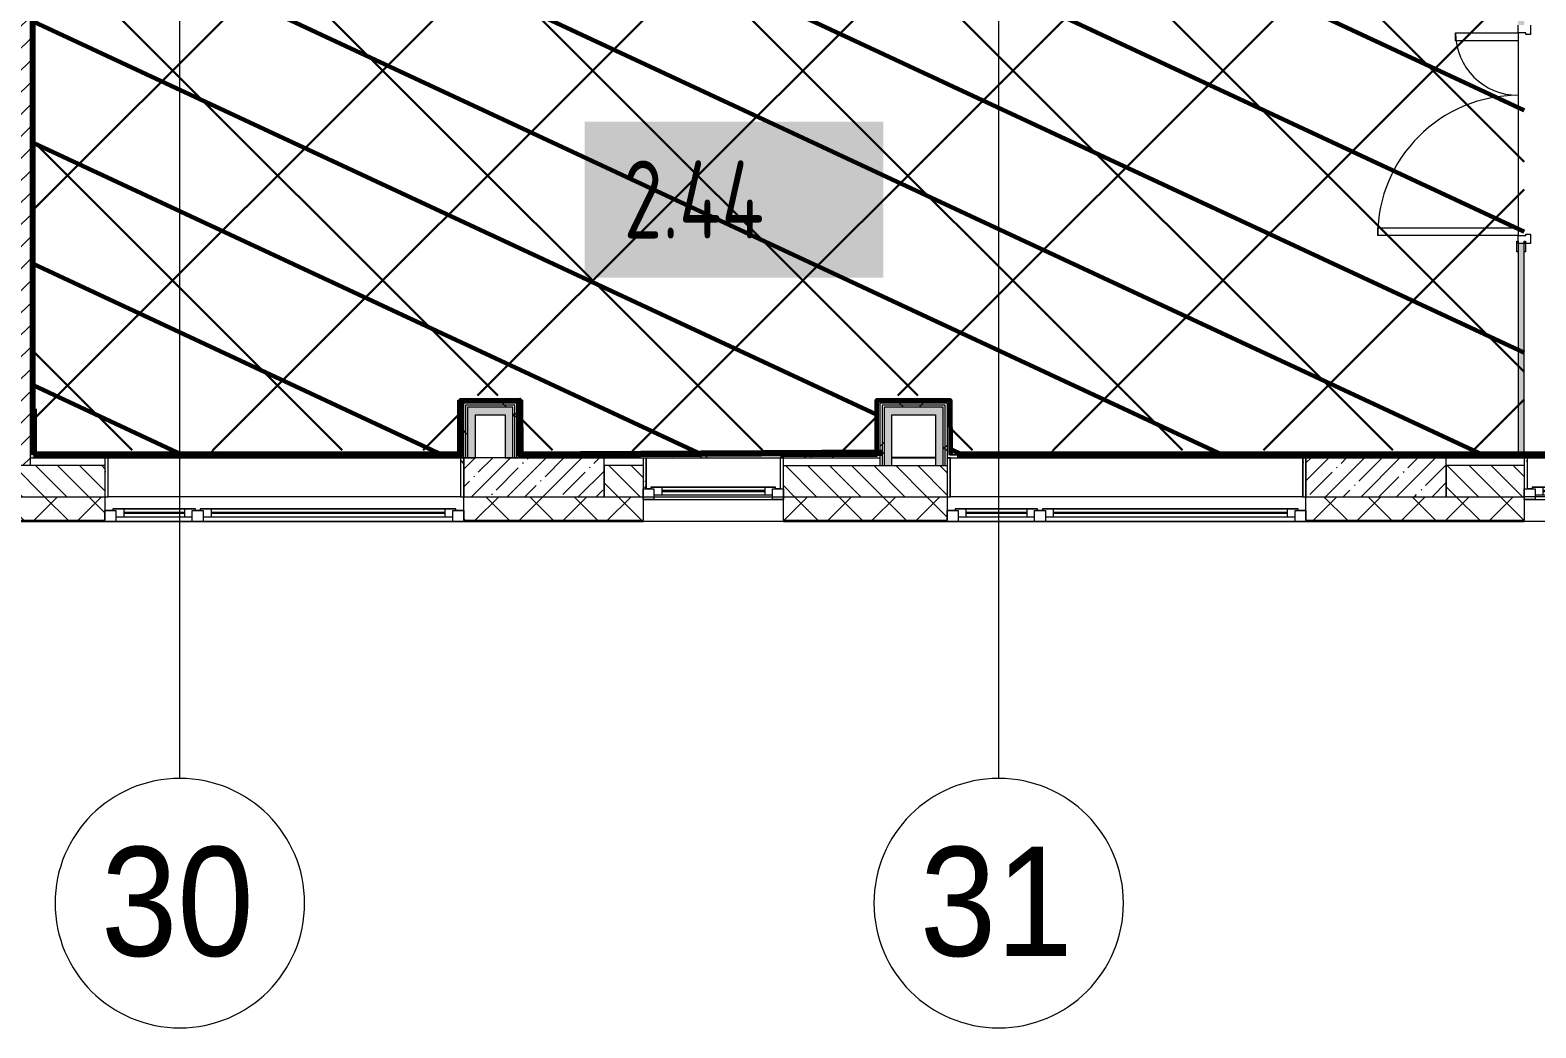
# Model space of a CAD drawing. Header units: millimetres. Extents: x -164500 to 426394, y -51911 to 102118.
# Drawn here: x 258522 to 268177, y -3507 to 2892 of the extents above; entities that cross this region are included whole.
import ezdxf
from ezdxf import colors
from ezdxf.entities.mleader import LeaderData, LeaderLine
from ezdxf.math import Vec2, Vec3

# ---------------------------------------------------------------- set-up
doc = ezdxf.new("R2010")
doc.units = ezdxf.units.MM
for name, color, linetype, lineweight in [('0) шлифовка', 5, 'Continuous', 60), ('1.4) Плинтус ПЛ-4', 6, 'Continuous', 60), ('5.2) Л-1 Линолеум', 100, 'Continuous', 30), ('7.7) Плинтус', 222, 'Continuous', 90), ('9.1) Рулон', 30, 'Continuous', 30), ('A-FLOR', 7, 'Continuous', 9), ('A-GLAZ', 7, 'Continuous', 9), ('A-GLAZ-1', 7, 'Continuous', 5), ('A-WALL', 7, 'Continuous', 5), ('I-WALL', 7, 'Continuous', 5), ('S-COLS', 7, 'Continuous', 9), ('S-COLS-1', 7, 'Continuous', 5), ('Оси', 7, 'Continuous', 9), ('Оси-1', 7, 'Continuous', 20)]:
    doc.layers.add(name, color=color, linetype=linetype, lineweight=lineweight)
for name, color, linetype in [('2) защита вин плитк', 6, 'Continuous'), ('3.1) Наливной пол', 3, 'Continuous'), ('3.2.3) Нал-ой пол 4 вып', 3, 'Continuous')]:
    doc.layers.add(name, color=color, linetype=linetype)
doc.layers.add('A-AREA-PATT-2', color=7, linetype='Continuous', lineweight=5, true_color=0xcde0ef, transparency=1)
for name, color, linetype, lineweight, true_color in [('A-DOOR-1', 7, 'Continuous', 5, 0xc0c0c0), ('A-DOOR-FRAM-1', 7, 'Continuous', 5, 0xc0c0c0), ('A-WALL-1', 9, 'Continuous', 5, 0x808080), ('A-WALL-FNSH-1', 9, 'Continuous', 5, 0x808080)]:
    doc.layers.add(name, color=color, linetype=linetype, lineweight=lineweight, true_color=true_color)
doc.styles.add('Arial', font='arial.ttf', dxfattribs={"width": 0.9, "height": 700})
doc.styles.add('СПДС', font='ГОСТ тип А.ttf', dxfattribs={"width": 0.9})
pattern_1 = [(45, (148772.12, -0.94), (-114.04925, 114.04925), []), (45, (148886.17, -0.94), (-114.04925, 114.04925), [201.612, -40.322, 6.706, -33.617])]
pattern_2 = [(0, (148772.123, -0.94), (243.84, 60.96), [20.117, -162.763, 20.117, -162.763, -975.36]), (0, (148772.123, -0.94), (243.84, 60.96), [-365.76, 20.117, -345.643, 20.117, -162.763, -426.72]), (0, (148772.123, -0.94), (243.84, 60.96), [-914.4, 20.117, -101.803, 20.117, -284.683]), (120, (148863.563, 29.54), (-174.71291, 180.691634), [20.117, -162.763, 20.117, -162.763, -975.36]), (120, (148863.563, 29.54), (-174.71291, 180.691634), [-365.76, 20.117, -345.643, 20.117, -162.763, -426.72]), (120, (148863.563, 29.54), (-174.71291, 180.691634), [-914.4, 20.117, -101.803, 20.117, -284.683]), (240, (148894.043, 151.46), (-69.12709, -241.651634), [20.117, -162.763, 20.117, -162.763, -975.36]), (240, (148894.043, 151.46), (-69.12709, -241.651634), [-365.76, 20.117, -345.643, 20.117, -162.763, -426.72]), (240, (148894.043, 151.46), (-69.12709, -241.651634), [-914.4, 20.117, -101.803, 20.117, -284.683])]
pattern_3 = [(45, (148772.12, -0.94), (-212.132, 212.132), []), (135, (148772.12, -0.94), (-212.132, -212.132), [])]
pattern_4 = [(45, (205553.1, 26879), (-1347.04, 1347.04), [])]

# ---------------------------------------------------------------- blocks, each defined once
blk = doc.blocks.new('120_Окно_СКБ_1Ст - 120_Окно_СКБ_1Ст 900х2500_h_ с форточкой-V346-Объем проектирования 2 этажа')
at = {"layer": 'A-GLAZ'}
for p, q in [((-450, -127), (-450, -57)), ((-450, -57), (-380, -57)), ((-380, -57), (-380, -127)), ((380, -87), (-380, -87)), ((-380, -87), (-380, -127)), ((-330, -137), (-330, -87)), ((330, -137), (330, -87)), ((380, -127), (380, -57)), ((380, -57), (450, -57)), ((380, -127), (380, -87)), ((450, -57), (450, -127)), ((-380, -127), (-450, -127)), ((-380, -127), (-400, -127)), ((-400, -127), (-400, -137)), ((-400, -137), (400, -137)), ((400, -137), (-400, -137)), ((450, -127), (380, -127)), ((400, -127), (380, -127)), ((400, -137), (400, -127))]:
    blk.add_line(p, q, dxfattribs=at)
at = {"layer": 'A-GLAZ-1'}
for p, q in [((450, -57), (-450, -57)), ((-430, -127), (-400, -127)), ((-330, -107), (330, -107)), ((330, -117), (-330, -117)), ((400, -127), (430, -127))]:
    blk.add_line(p, q, dxfattribs=at)
blk = doc.blocks.new('120_Окно_СКБ_2Ст_Фрамуга сверху - 120_Окно_СКБ_2Ст_2300х2500_h_ ДОО-22877051-Объем проектирования 2 этажа')
at = {"layer": 'A-GLAZ'}
for p, q in [((-1150, 13), (-1150, 83)), ((-1150, 83), (-1080, 83)), ((-1080, 13), (-1150, 13)), ((-1080, 13), (-1100, 13)), ((-1100, 13), (-1100, 3)), ((-1100, 3), (540, 3)), ((540, 3), (-1100, 3)), ((-1080, 83), (-1080, 13)), ((520, 53), (-1080, 53)), ((-1080, 53), (-1080, 13)), ((-1030, 3), (-1030, 53)), ((470, 3), (470, 53)), ((520, 13), (520, 83)), ((520, 83), (590, 83)), ((520, 13), (520, 53)), ((590, 13), (520, 13)), ((540, 13), (520, 13)), ((540, 3), (540, 13)), ((590, 13), (570, 13)), ((570, 13), (570, 3)), ((570, 3), (1100, 3)), ((1100, 3), (570, 3)), ((590, 83), (590, 13)), ((1080, 53), (590, 53)), ((590, 53), (590, 13)), ((640, 3), (640, 53)), ((1030, 3), (1030, 53)), ((1080, 13), (1080, 83)), ((1080, 83), (1150, 83)), ((1080, 13), (1080, 53)), ((1150, 13), (1080, 13)), ((1100, 13), (1080, 13)), ((1100, 3), (1100, 13)), ((1150, 83), (1150, 13))]:
    blk.add_line(p, q, dxfattribs=at)
at = {"layer": 'A-GLAZ-1'}
for p, q in [((1150, 83), (-1150, 83)), ((-1150, 13), (-1100, 13)), ((-1080, 83), (1080, 83)), ((-1030, 33), (470, 33)), ((470, 23), (-1030, 23)), ((540, 13), (570, 13)), ((540, 13), (570, 13)), ((640, 33), (1030, 33)), ((1030, 23), (640, 23)), ((1100, 13), (1150, 13))]:
    blk.add_line(p, q, dxfattribs=at)
blk = doc.blocks.new('120_Окно_СКБ_1Ст - 120_Окно_СКБ_1Ст 900х2500_h_ с форточкой-22876796-Объем проектирования 2 этажа')
at = {"layer": 'A-GLAZ'}
for p, q in [((-450, -127), (-450, -57)), ((-450, -57), (-380, -57)), ((-380, -57), (-380, -127)), ((380, -87), (-380, -87)), ((-380, -87), (-380, -127)), ((-330, -137), (-330, -87)), ((330, -137), (330, -87)), ((380, -127), (380, -57)), ((380, -57), (450, -57)), ((380, -127), (380, -87)), ((450, -57), (450, -127)), ((-380, -127), (-450, -127)), ((-380, -127), (-400, -127)), ((-400, -127), (-400, -137)), ((-400, -137), (400, -137)), ((400, -137), (-400, -137)), ((450, -127), (380, -127)), ((400, -127), (380, -127)), ((400, -137), (400, -127))]:
    blk.add_line(p, q, dxfattribs=at)
at = {"layer": 'A-GLAZ-1'}
for p, q in [((450, -57), (-450, -57)), ((-430, -127), (-400, -127)), ((-330, -107), (330, -107)), ((330, -117), (-330, -117)), ((400, -127), (430, -127))]:
    blk.add_line(p, q, dxfattribs=at)
blk = doc.blocks.new('Ось сетки - D8-29747960-Объем проектирования 2 этажа')
at = {"layer": 'Оси-1'}
for start, end in [(360, 180), (180, 360)]:
    blk.add_arc((0, 0), 4, start, end, dxfattribs=at)

msp = doc.modelspace()

# ---------------------------------------------------------------- hatches: boundary and pattern name
at = {"layer": '0) шлифовка', "true_color": 0x2776bb}
h = msp.add_hatch(dxfattribs=at)
h.set_pattern_fill('ANSI31', color=152, scale=222, angle=110)
h.set_pattern_definition([(155, (205553.1, 26879), (-297.8825, -638.811), [])])
h.paths.add_polyline_path([(260681.123, 6599), (258543.123, 6599), (258543.123, 5155), (258543.123, 171), (261281.123, 171), (261281.123, 521), (261663.123, 521), (261663.123, 171), (263951.123, 171), (263951.123, 521), (264423.123, 521), (264423.123, 171), (268102.123, 171), (268102.123, 1470), (268102.123, 1525), (268062.123, 1525), (268062.123, 1470), (268054.123, 1470), (268054.123, 1540), (268062.123, 1575), (268102.123, 1575), (268102.123, 2875), (268062.123, 2875), (268062.123, 2910), (268054.123, 2910), (268054.123, 2980), (268062.123, 2980), (268062.123, 2925), (268102.123, 2925), (268102.123, 2980), (268102.123, 5159), (267202.123, 5159), (260681.123, 5159)])
at = {"layer": '2) защита вин плитк'}
h = msp.add_hatch(dxfattribs=at)
h.set_pattern_fill('ANSI31', color=256, scale=600)
h.set_pattern_definition(pattern_4)
h.paths.add_polyline_path([(260681.123, 6599), (258543.123, 6599), (258543.123, 5155), (258543.123, 171), (261281.123, 171), (261281.123, 521), (261663.123, 521), (261663.123, 171), (263951.123, 171), (263951.123, 521), (264423.123, 521), (264423.123, 171), (268102.123, 171), (268102.123, 1470), (268102.123, 1525), (268062.123, 1525), (268062.123, 1470), (268054.123, 1470), (268054.123, 1540), (268062.123, 1575), (268102.123, 1575), (268102.123, 2875), (268062.123, 2875), (268062.123, 2910), (268054.123, 2910), (268054.123, 2980), (268062.123, 2980), (268062.123, 2925), (268102.123, 2925), (268102.123, 2980), (268102.123, 5159), (267202.123, 5159), (260681.123, 5159)])
h = msp.add_hatch(dxfattribs=at)
h.set_pattern_fill('ANSI31', color=256, scale=600)
h.set_pattern_definition(pattern_4)
h.paths.add_polyline_path([(260681.123, 6599), (258543.123, 6599), (258543.123, 5155), (258543.123, 171), (261281.123, 171), (261281.123, 521), (261663.123, 521), (261663.123, 171), (263951.123, 171), (263951.123, 521), (264423.123, 521), (264423.123, 171), (268102.123, 171), (268102.123, 1470), (268102.123, 1525), (268062.123, 1525), (268062.123, 1470), (268054.123, 1470), (268054.123, 1540), (268062.123, 1575), (268102.123, 1575), (268102.123, 2875), (268062.123, 2875), (268062.123, 2910), (268054.123, 2910), (268054.123, 2980), (268062.123, 2980), (268062.123, 2925), (268102.123, 2925), (268102.123, 2980), (268102.123, 5159), (267202.123, 5159), (260681.123, 5159)])
at = {"layer": '3.1) Наливной пол'}
h = msp.add_hatch(dxfattribs=at)
h.set_pattern_fill('ANSI31', color=256, scale=600)
h.set_pattern_definition(pattern_4)
h.paths.add_polyline_path([(260681.123, 6599), (258543.123, 6599), (258543.123, 5155), (258543.123, 171), (261281.123, 171), (261281.123, 521), (261663.123, 521), (261663.123, 171), (263951.123, 171), (263951.123, 521), (264423.123, 521), (264423.123, 171), (268102.123, 171), (268102.123, 1470), (268102.123, 1525), (268062.123, 1525), (268062.123, 1470), (268054.123, 1470), (268054.123, 1540), (268062.123, 1575), (268102.123, 1575), (268102.123, 2875), (268062.123, 2875), (268062.123, 2910), (268054.123, 2910), (268054.123, 2980), (268062.123, 2980), (268062.123, 2925), (268102.123, 2925), (268102.123, 2980), (268102.123, 5159), (267202.123, 5159), (260681.123, 5159)])
at = {"layer": '3.2.3) Нал-ой пол 4 вып'}
h = msp.add_hatch(dxfattribs=at)
h.set_pattern_fill('ANSI31', color=256, scale=600)
h.set_pattern_definition(pattern_4)
h.paths.add_polyline_path([(260681.123, 6599), (258543.123, 6599), (258543.123, 5155), (258543.123, 171), (261281.123, 171), (261281.123, 521), (261663.123, 521), (261663.123, 171), (263951.123, 171), (263951.123, 521), (264423.123, 521), (264423.123, 171), (268102.123, 171), (268102.123, 1470), (268102.123, 1525), (268062.123, 1525), (268062.123, 1470), (268054.123, 1470), (268054.123, 1540), (268062.123, 1575), (268102.123, 1575), (268102.123, 2875), (268062.123, 2875), (268062.123, 2910), (268054.123, 2910), (268054.123, 2980), (268062.123, 2980), (268062.123, 2925), (268102.123, 2925), (268102.123, 2980), (268102.123, 5159), (267202.123, 5159), (260681.123, 5159)])
at = {"layer": '5.2) Л-1 Линолеум'}
h = msp.add_hatch(dxfattribs=at)
h.set_pattern_fill('ANSI37', color=256, scale=300)
h.set_pattern_definition([(45, (205553.1, 26879), (-673.519, 673.519), []), (135, (205553.1, 26879), (-673.519, -673.519), [])])
h.paths.add_polyline_path([(260681.123, 6625.74), (258543.123, 6625.74), (258543.123, 5181.74), (258543.123, 197.74), (261281.123, 197.74), (261281.123, 547.74), (261663.123, 547.74), (261663.123, 197.74), (263951.123, 197.74), (263951.123, 547.74), (264423.123, 547.74), (264423.123, 197.74), (268102.123, 197.74), (268102.123, 1496.74), (268102.123, 1551.74), (268062.123, 1551.74), (268062.123, 1496.74), (268054.123, 1496.74), (268054.123, 1566.74), (268062.123, 1601.74), (268102.123, 1601.74), (268102.123, 2901.74), (268062.123, 2901.74), (268062.123, 2936.74), (268054.123, 2936.74), (268054.123, 3006.74), (268062.123, 3006.74), (268062.123, 2951.74), (268102.123, 2951.74), (268102.123, 3006.74), (268102.123, 5185.74), (267202.123, 5185.74), (260681.123, 5185.74)])
at = {"layer": 'A-AREA-PATT-2'}
h = msp.add_hatch(color=256, dxfattribs=at)
h.paths.add_polyline_path([(268102.123, 169.559), (268101.123, 1524.059), (268062.123, 1524.059), (268062.138, 169.559), (268101.123, 169.559)])
h.paths.add_polyline_path([(268102.113, 2924.059), (268102.123, 2924.059), (268101.76, 5158.559), (268062.123, 5158.559), (268062.123, 2924.059), (268101.123, 2924.059)])
at = {"layer": 'A-WALL'}
h = msp.add_hatch(dxfattribs=at)
h.set_pattern_fill('FP_2', color=256, style=0, pattern_type=2)
h.set_pattern_definition([(135, (148772.12, -0.94), (-70.71068, -70.71068), [])])
h.paths.add_polyline_path([(249602.123, -100.941), (250502.123, -100.941), (250502.123, 99.059), (249602.123, 99.059), (249602.123, 56.401)])
h.paths.add_polyline_path([(240702.123, -100.941), (241502.123, -100.941), (241502.123, 99.059), (240702.123, 99.059), (240702.123, -48.941)])
h.paths.add_polyline_path([(258522.123, -100.941), (259002.123, -100.941), (259002.123, 99.059), (257702.123, 99.059), (257702.123, -100.941), (258442.123, -100.941)])
h.paths.add_polyline_path([(252957.955, -100.941), (253602.123, -100.941), (253602.123, 99.059), (252552.123, 99.059), (252552.123, -100.941)])
h.paths.add_polyline_path([(271602.123, -100.941), (271602.123, 99.059), (270802.123, 99.059), (270802.123, -100.941), (271026.314, -100.941)])
h.paths.add_polyline_path([(243552.123, -100.941), (243552.123, 99.059), (243302.123, 99.059), (243302.123, -100.941)])
h.paths.add_polyline_path([(244452.123, -100.941), (247802.123, -100.941), (247802.123, 99.059), (244452.123, 99.059), (244452.123, 63.344)])
h.paths.add_polyline_path([(267602.123, -100.941), (268102.123, -100.941), (268102.123, 99.059), (267602.123, 99.059), (267602.123, -2.176)])
h.paths.add_polyline_path([(251652.123, -100.941), (251652.123, 99.059), (251402.123, 99.059), (251402.123, -100.941), (251512.486, -100.941)])
h.paths.add_polyline_path([(264402.123, -100.941), (264402.123, 99.059), (263352.123, 99.059), (263352.123, -100.941), (263798.97, -100.941)])
h.paths.add_polyline_path([(262202.123, -100.941), (262452.123, -100.941), (262452.123, 99.059), (262202.123, 99.059), (262202.123, -85.038)])
h = msp.add_hatch(dxfattribs=at)
h.set_pattern_fill('FP_24', color=256, style=0, pattern_type=2)
h.set_pattern_definition([(45, (148772.12, -0.94), (-141.42136, 141.42136), []), (135, (148772.12, -0.94), (-141.42136, -141.42136), [])])
h.paths.add_polyline_path([(273849.239, -250.941), (273852.123, -250.941), (273852.123, -100.941), (272502.123, -100.941), (272502.123, -250.941), (273704.411, -250.941)])
h.paths.add_polyline_path([(269902.123, -250.941), (269902.123, -100.941), (269002.123, -100.941), (269002.123, -250.941), (269782.123, -250.941)])
h.paths.add_polyline_path([(270802.123, -250.941), (271602.123, -250.941), (271602.123, -100.941), (270802.123, -100.941)])
h.paths.add_polyline_path([(268102.123, -250.941), (268102.123, -100.941), (266702.123, -100.941), (266702.123, -250.941), (267930.123, -250.941)])
h.paths.add_polyline_path([(262202.123, -250.941), (262452.123, -250.941), (262452.123, -100.941), (261302.123, -100.941), (261302.123, -250.941), (261630.767, -250.941)])
h.paths.add_polyline_path([(263352.123, -250.941), (264402.123, -250.941), (264402.123, -100.941), (263352.123, -100.941)])
h.paths.add_polyline_path([(256571.627, -250.941), (256802.123, -250.941), (256802.123, -100.941), (255902.123, -100.941), (255902.123, -250.941)])
h.paths.add_polyline_path([(257702.123, -250.941), (259002.123, -250.941), (259002.123, -100.941), (257702.123, -100.941)])
h.paths.add_polyline_path([(253602.123, -250.941), (253602.123, -100.941), (252552.123, -100.941), (252552.123, -250.941), (252957.955, -250.941)])
h.paths.add_polyline_path([(251652.123, -250.941), (251652.123, -100.941), (249602.123, -100.941), (249602.123, -250.941), (251512.486, -250.941)])
h.paths.add_polyline_path([(248621.548, -250.941), (248702.123, -250.941), (248702.123, -100.941), (244452.123, -100.941), (244452.123, -250.941), (247898.814, -250.941)])
h.paths.add_polyline_path([(242839.673, -250.941), (243552.123, -250.941), (243552.123, -100.941), (242402.123, -100.941), (242402.123, -250.941)])
h.paths.add_polyline_path([(241502.123, -250.941), (241502.123, -100.941), (240702.123, -100.941), (240702.123, -250.941), (241394.205, -250.941)])
h.paths.add_polyline_path([(239802.123, -250.941), (239802.123, -100.941), (237982.123, -100.941), (237982.123, -250.941), (239226.002, -250.941)])
at = {"layer": 'I-WALL'}
h = msp.add_hatch(dxfattribs=at)
h.set_pattern_fill('FP_22', color=256, style=0, pattern_type=2)
h.set_pattern_definition([(45, (148772.12, -0.94), (-70.71068, 70.71068), [])])
h.paths.add_polyline_path([(258522.123, 99.059), (258522.123, 3754.059), (258442.123, 3754.059), (258442.123, 99.059)])
h.paths.add_polyline_path([(258522.123, 5154.059), (258522.123, 10399.059), (258442.123, 10399.059), (258442.123, 5154.059), (258492.123, 5154.059)])
h = msp.add_hatch(dxfattribs=at)
h.set_pattern_fill('FP_191', color=256, style=0, pattern_type=2)
h.set_pattern_definition(pattern_2)
h.paths.add_polyline_path([(258522.123, 149.059), (258542.123, 149.059), (258542.123, 169.059)])
h.paths.add_polyline_path([(258522.123, 149.059), (258542.123, 170.059), (258542.123, 3754.059), (258530.123, 3754.059), (258530.123, 3699.059), (258522.123, 3699.059), (258522.123, 520.059)])
h.paths.add_polyline_path([(258542.123, 5154.059), (258542.123, 6598.059), (258522.123, 6599.059), (258523.778, 5209.059), (258530.123, 5209.059), (258530.123, 5154.059)])
h = msp.add_hatch(dxfattribs=at)
h.set_pattern_fill('FP_191', color=256, style=0, pattern_type=2)
h.set_pattern_definition(pattern_2)
h.paths.add_polyline_path([(261302.123, 499.059), (261662.123, 499.059), (261661.123, 519.059), (261302.123, 519.059)])
h = msp.add_hatch(dxfattribs=at)
h.set_pattern_fill('FP_192', color=256, style=0, pattern_type=2)
h.set_pattern_definition(pattern_3)
h.paths.add_polyline_path([(261314.623, 149.059), (261314.623, 499.059), (261302.123, 499.059), (261302.123, 149.059)])
h = msp.add_hatch(dxfattribs=at)
h.set_pattern_fill('FP_192', color=256, style=0, pattern_type=2)
h.set_pattern_definition(pattern_3)
h.paths.add_polyline_path([(261327.123, 486.559), (261642.123, 486.559), (261642.123, 499.059), (261314.623, 499.059), (261314.623, 486.559)])
h = msp.add_hatch(dxfattribs=at)
h.set_pattern_fill('FP_192', color=256, style=0, pattern_type=2)
h.set_pattern_definition(pattern_3)
h.paths.add_polyline_path([(261314.623, 149.059), (261327.123, 149.914), (261327.123, 486.559), (261314.623, 486.559), (261314.623, 169.059)])
h = msp.add_hatch(dxfattribs=at)
h.set_pattern_fill('FP_192', color=256, style=0, pattern_type=2)
h.set_pattern_definition(pattern_3)
h.paths.add_polyline_path([(261629.623, 474.059), (261629.623, 486.559), (261327.123, 486.559), (261327.123, 474.059), (261617.123, 474.059)])
h = msp.add_hatch(dxfattribs=at)
h.set_pattern_fill('FP_192', color=256, style=0, pattern_type=2)
h.set_pattern_definition(pattern_3)
h.paths.add_polyline_path([(261629.623, 149.059), (261642.123, 149.059), (261642.123, 486.559), (261629.623, 486.559), (261629.623, 169.059)])
h = msp.add_hatch(dxfattribs=at)
h.set_pattern_fill('FP_191', color=256, style=0, pattern_type=2)
h.set_pattern_definition(pattern_2)
h.paths.add_polyline_path([(261642.123, 149.059), (261662.123, 149.22), (261661.123, 499.059), (261642.123, 499.059)])
h = msp.add_hatch(dxfattribs=at)
h.set_pattern_fill('FP_191', color=256, style=0, pattern_type=2)
h.set_pattern_definition(pattern_2)
h.paths.add_polyline_path([(263972.123, 149.059), (263972.123, 519.059), (263952.123, 519.059), (263953.076, 169.059)])
h.paths.add_polyline_path([(263952.123, 149.059), (263972.123, 149.059), (263952.123, 169.059)])
h = msp.add_hatch(dxfattribs=at)
h.set_pattern_fill('FP_191', color=256, style=0, pattern_type=2)
h.set_pattern_definition(pattern_2)
h.paths.add_polyline_path([(263972.123, 499.059), (264422.123, 499.059), (264422.123, 519.059), (263972.123, 519.059)])
h = msp.add_hatch(dxfattribs=at)
h.set_pattern_fill('FP_192', color=256, style=0, pattern_type=2)
h.set_pattern_definition(pattern_3)
h.paths.add_polyline_path([(263972.123, 99.059), (263984.623, 99.059), (263984.623, 499.059), (263972.123, 499.059), (263972.123, 149.059)])
h = msp.add_hatch(dxfattribs=at)
h.set_pattern_fill('FP_192', color=256, style=0, pattern_type=2)
h.set_pattern_definition(pattern_3)
h.paths.add_polyline_path([(263984.623, 486.559), (264402.123, 486.559), (264402.123, 499.059), (263984.623, 499.059)])
h = msp.add_hatch(dxfattribs=at)
h.set_pattern_fill('FP_192', color=256, style=0, pattern_type=2)
h.set_pattern_definition(pattern_3)
h.paths.add_polyline_path([(263984.623, 99.059), (263997.123, 99.059), (263997.123, 486.559), (263984.623, 486.559), (263984.623, 149.059)])
h = msp.add_hatch(dxfattribs=at)
h.set_pattern_fill('FP_192', color=256, style=0, pattern_type=2)
h.set_pattern_definition(pattern_3)
h.paths.add_polyline_path([(264047.123, 474.059), (264389.623, 474.059), (264389.623, 486.559), (263997.123, 486.559), (263997.123, 474.059)])
h = msp.add_hatch(dxfattribs=at)
h.set_pattern_fill('FP_192', color=256, style=0, pattern_type=2)
h.set_pattern_definition(pattern_3)
h.paths.add_polyline_path([(264402.123, 99.059), (264402.123, 486.559), (264389.623, 486.559), (264389.623, 99.059)])
h = msp.add_hatch(dxfattribs=at)
h.set_pattern_fill('FP_191', color=256, style=0, pattern_type=2)
h.set_pattern_definition(pattern_2)
h.paths.add_polyline_path([(264402.123, 149.059), (264422.123, 149.059), (264422.123, 499.059), (264402.123, 499.059), (264402.123, 169.059)])
for points in [[(261327.123, 149.059), (261377.123, 149.059), (261377.123, 474.059), (261327.123, 474.059), (261327.123, 149.914)], [(261567.123, 424.059), (261617.123, 424.059), (261617.123, 474.059), (261377.123, 474.059), (261377.123, 424.059)], [(261600.098, 149.059), (261617.123, 149.059), (261617.123, 424.059), (261567.123, 424.059), (261567.123, 149.059)], [(263997.123, 99.059), (264047.123, 99.059), (264047.123, 474.059), (263997.123, 474.059), (263997.123, 149.059)], [(264047.123, 424.059), (264377.123, 424.059), (264377.123, 474.059), (264047.123, 474.059)], [(264377.123, 99.059), (264377.123, 424.059), (264327.123, 424.059), (264327.123, 99.059)]]:
    msp.add_hatch(color=256, dxfattribs=at).paths.add_polyline_path(points)
h = msp.add_hatch(dxfattribs=at)
h.set_pattern_fill('FP_192', color=256, style=0, pattern_type=2)
h.set_pattern_definition(pattern_3)
h.paths.add_polyline_path([(261617.123, 149.059), (261629.623, 149.059), (261629.623, 474.059), (261617.123, 474.059), (261617.123, 169.059)])
h = msp.add_hatch(dxfattribs=at)
h.set_pattern_fill('FP_192', color=256, style=0, pattern_type=2)
h.set_pattern_definition(pattern_3)
h.paths.add_polyline_path([(264389.623, 99.059), (264389.623, 474.059), (264377.123, 474.059), (264377.123, 99.059)])
h = msp.add_hatch(dxfattribs=at)
h.set_pattern_fill('FP_191', color=256, style=0, pattern_type=2)
h.set_pattern_definition(pattern_2)
h.paths.add_polyline_path([(261281.123, 149.059), (261302.123, 149.059), (261302.123, 169.059), (258542.123, 169.059), (258542.123, 149.059), (261269.4, 149.059)])
h = msp.add_hatch(dxfattribs=at)
h.set_pattern_fill('FP_191', color=256, style=0, pattern_type=2)
h.set_pattern_definition(pattern_2)
h.paths.add_polyline_path([(259002.123, -100.941), (259022.123, -98.634), (259022.123, 149.059), (259002.123, 149.059), (259002.123, 80.508)])
h = msp.add_hatch(dxfattribs=at)
h.set_pattern_fill('FP_191', color=256, style=0, pattern_type=2)
h.set_pattern_definition(pattern_2)
h.paths.add_polyline_path([(261282.123, -100.941), (261302.123, -100.941), (261302.123, 149.059), (261282.123, 149.059), (261282.123, -38.441)])
h = msp.add_hatch(dxfattribs=at)
h.set_pattern_fill('FP_191', color=256, style=0, pattern_type=2)
h.set_pattern_definition(pattern_2)
h.paths.add_polyline_path([(262714.869, 149.059), (263952.123, 149.059), (263952.123, 169.059), (261662.123, 169.059), (261662.123, 149.059), (262353.502, 149.059)])
h = msp.add_hatch(dxfattribs=at)
h.set_pattern_fill('FP_191', color=256, style=0, pattern_type=2)
h.set_pattern_definition(pattern_2)
h.paths.add_polyline_path([(262472.123, -48.941), (262472.123, 149.059), (262452.123, 149.059), (262452.123, -48.941)])
h = msp.add_hatch(dxfattribs=at)
h.set_pattern_fill('FP_191', color=256, style=0, pattern_type=2)
h.set_pattern_definition(pattern_2)
h.paths.add_polyline_path([(263352.123, -48.941), (263352.123, 149.059), (263332.123, 149.059), (263332.123, -48.941)])
h = msp.add_hatch(dxfattribs=at)
h.set_pattern_fill('FP_191', color=256, style=0, pattern_type=2)
h.set_pattern_definition(pattern_2)
h.paths.add_polyline_path([(266328.541, 149.059), (268062.123, 149.059), (268062.123, 169.059), (264422.123, 169.059), (264423.123, 149.059), (265967.173, 149.059)])
h = msp.add_hatch(dxfattribs=at)
h.set_pattern_fill('FP_191', color=256, style=0, pattern_type=2)
h.set_pattern_definition(pattern_2)
h.paths.add_polyline_path([(266702.123, -100.941), (266702.123, 149.059), (266682.123, 149.059), (266682.123, -100.941), (266689.908, -100.941)])
h = msp.add_hatch(dxfattribs=at)
h.set_pattern_fill('FP_191', color=256, style=0, pattern_type=2)
h.set_pattern_definition(pattern_2)
h.paths.add_polyline_path([(269219.478, 149.059), (269562.123, 149.059), (269562.123, 169.059), (268062.123, 169.059), (268062.123, 149.059), (269002.123, 149.059)])
h = msp.add_hatch(dxfattribs=at)
h.set_pattern_fill('FP_191', color=256, style=0, pattern_type=2)
h.set_pattern_definition(pattern_2)
h.paths.add_polyline_path([(268122.123, -48.941), (268122.123, 149.059), (268102.123, 149.059), (268102.123, -48.941)])
at = {"layer": 'S-COLS-1'}
h = msp.add_hatch(dxfattribs=at)
h.set_pattern_fill('FP_1', color=256, style=0, pattern_type=2)
h.set_pattern_definition(pattern_1)
h.paths.add_polyline_path([(261630.767, -100.941), (262202.123, -100.941), (262202.123, 149.059), (261302.123, 149.059), (261302.123, -100.941)])
h = msp.add_hatch(dxfattribs=at)
h.set_pattern_fill('FP_1', color=256, style=0, pattern_type=2)
h.set_pattern_definition(pattern_1)
h.paths.add_polyline_path([(266702.123, -100.941), (267602.123, -100.941), (267602.123, 149.059), (266702.123, 149.059), (266702.123, -29.954)])

# ---------------------------------------------------------------- linework, layer by layer
at = {"layer": '1.4) Плинтус ПЛ-4'}
msp.add_line((258542.123, 3754.059), (258542.123, 169.059), dxfattribs=at)
for points in [[(261281.123, 170.059), (261281.123, 519.059), (261661.123, 520.059), (261661.123, 170.059), (262452.123, 170.059)], [(263333.676, 170.059), (263951.123, 170.059), (263951.123, 519.059), (264422.123, 519.059), (264423.123, 170.059)], [(258543.123, 170.059), (259034.966, 170.059)], [(266702.123, 170.059), (268122.623, 170.059)]]:
    msp.add_lwpolyline(points, dxfattribs=at)
at = {"layer": '7.7) Плинтус'}
for points in [[(258543.123, 170.059), (261281.123, 170.059), (261281.123, 519.059)], [(261661.123, 521), (261663.123, 170.059), (263984.623, 183.289)], [(258543.123, 463.305), (258543.123, 170.059)], [(264464.978, 170.059), (269541.123, 170.059)]]:
    msp.add_lwpolyline(points, dxfattribs=at)
at = {"layer": 'A-DOOR-1'}
for p, q in [((267662.123, 2824.059), (267662.123, 2874.059)), ((267662.123, 2874.059), (268062.123, 2874.059)), ((268062.123, 2824.059), (267662.123, 2824.059)), ((268062.123, 2874.059), (268062.123, 2824.059)), ((267162.123, 1624.059), (268062.123, 1624.059)), ((267162.123, 1574.059), (267162.123, 1624.059)), ((268062.123, 1574.059), (267162.123, 1574.059)), ((268062.123, 1624.059), (268062.123, 1574.059))]:
    msp.add_line(p, q, dxfattribs=at)
for centre, radius, start, end in [((268062.123, 2874.059), 400, 180, 270), ((268062.123, 1574.059), 900, 90, 180)]:
    msp.add_arc(centre, radius, start, end, dxfattribs=at)
at = {"layer": 'A-DOOR-FRAM-1'}
for p, q in [((268062.123, 2874.059), (268062.123, 2924.059)), ((268142.123, 2924.059), (268142.123, 2864.059)), ((268112.123, 2874.059), (268062.123, 2874.059)), ((268112.123, 2864.059), (268112.123, 2874.059)), ((268142.123, 2864.059), (268112.123, 2864.059)), ((268062.123, 1524.059), (268062.123, 1574.059)), ((268062.123, 1574.059), (268112.123, 1574.059)), ((268112.123, 1584.059), (268142.123, 1584.059)), ((268112.123, 1574.059), (268112.123, 1584.059)), ((268142.123, 1584.059), (268142.123, 1524.059)), ((268054.123, 1539.059), (268062.123, 1539.059)), ((268054.123, 1469.059), (268054.123, 1539.059)), ((268062.123, 1469.059), (268054.123, 1469.059)), ((268062.123, 1539.059), (268062.123, 1469.059)), ((268142.123, 1524.059), (268062.123, 1524.059)), ((268101.123, 1539.059), (268102.123, 1539.059)), ((268101.123, 1524.059), (268101.123, 1539.059)), ((268102.123, 1524.059), (268101.123, 1524.059)), ((268102.123, 1539.059), (268102.123, 1524.059)), ((268102.123, 1539.059), (268110.123, 1539.059)), ((268102.123, 1469.059), (268102.123, 1539.059)), ((268110.123, 1469.059), (268102.123, 1469.059)), ((268110.123, 1539.059), (268110.123, 1469.059))]:
    msp.add_line(p, q, dxfattribs=at)
at = {"layer": 'A-FLOR'}
for p, q in [((268062.123, 2875), (268062.123, 1625)), ((268062.123, 2874.059), (268062.123, 1624.059)), ((268062.123, 594.232), (268062.123, 170)), ((268062.123, 593.291), (268062.123, 169.059)), ((261661.123, 521), (261281.123, 521)), ((261281.123, 521), (261281.123, 169.993)), ((261661.123, 520.059), (261281.123, 520.059)), ((261281.123, 520.059), (261281.123, 169.051)), ((264422.123, 520), (263952.123, 520)), ((263952.123, 520), (263952.123, 171)), ((264422.123, 519.059), (263952.123, 519.059)), ((263952.123, 519.059), (263952.123, 170.059)), ((264423.123, 169.991), (264423.123, 520)), ((264423.123, 169.05), (264423.123, 519.059)), ((264327.123, 150), (264047.123, 150)), ((264327.123, 149.059), (264047.123, 149.059))]:
    msp.add_line(p, q, dxfattribs=at)
at = {"layer": 'A-WALL'}
for p, q in [((258522.123, 3699.059), (258522.123, 99.059)), ((261314.623, 486.559), (261314.623, 149.059)), ((261629.623, 486.559), (261314.623, 486.559)), ((261629.623, 149.059), (261629.623, 486.559)), ((263984.623, 486.559), (263984.623, 99.059)), ((264389.623, 486.559), (263984.623, 486.559)), ((264389.623, 99.059), (264389.623, 486.559)), ((261327.123, 474.059), (261327.123, 149.059)), ((261617.123, 474.059), (261327.123, 474.059)), ((261617.123, 149.059), (261617.123, 474.059)), ((263997.123, 474.059), (263997.123, 99.059)), ((264377.123, 474.059), (263997.123, 474.059)), ((264377.123, 99.059), (264377.123, 474.059)), ((261662.123, 169.059), (263952.123, 169.059)), ((262202.123, 99.059), (262202.123, -100.941)), ((263952.123, 169.059), (263952.123, 170.059)), ((267602.123, 99.059), (267602.123, -100.941)), ((255882.123, -100.941), (259002.123, -100.941)), ((257702.123, -100.941), (259022.123, -100.941)), ((261282.123, -100.941), (264402.123, -100.941)), ((262202.123, -100.941), (262452.123, -100.941)), ((263352.123, -100.941), (264422.123, -100.941)), ((266682.123, -100.941), (268102.123, -100.941)), ((267602.123, -100.941), (268102.123, -100.941)), ((257702.123, -250.941), (259002.123, -250.941)), ((257702.123, -253.941), (259002.123, -253.941)), ((261302.123, -258.941), (259002.123, -258.941)), ((261302.123, -250.941), (262452.123, -250.941)), ((261302.123, -253.941), (262452.123, -253.941)), ((263352.123, -258.941), (262452.123, -258.941)), ((263352.123, -250.941), (264402.123, -250.941)), ((263352.123, -253.941), (264402.123, -253.941)), ((266702.123, -258.941), (264402.123, -258.941)), ((266702.123, -250.941), (268102.123, -250.941)), ((266702.123, -253.941), (268102.123, -253.941)), ((269002.123, -258.941), (268102.123, -258.941))]:
    msp.add_line(p, q, dxfattribs=at)
at = {"layer": 'A-WALL-1'}
for p, q in [((268062.123, 1469.059), (268062.123, 593.291)), ((268102.123, 169.059), (268102.123, 1469.059)), ((261282.123, 519.059), (261282.123, 169.059)), ((261662.123, 519.059), (261282.123, 519.059)), ((261642.123, 499.059), (261302.123, 499.059)), ((261302.123, 149.059), (261302.123, 499.059)), ((261642.123, 149.059), (261642.123, 499.059)), ((261662.123, 169.059), (261662.123, 519.059)), ((264402.123, 499.059), (263972.123, 499.059)), ((263972.123, 99.059), (263972.123, 499.059)), ((264402.123, 499.059), (264402.123, -250.941)), ((264422.123, 169.059), (264422.123, 519.059)), ((261377.123, 149.059), (261377.123, 424.059)), ((261377.123, 424.059), (261567.123, 424.059)), ((261567.123, 424.059), (261567.123, 149.059)), ((264047.123, 99.059), (264047.123, 424.059)), ((264047.123, 424.059), (264327.123, 424.059)), ((264327.123, 424.059), (264327.123, 99.059)), ((259002.123, 99.059), (257702.123, 99.059)), ((258522.123, 149.059), (261302.123, 149.059)), ((261282.123, 169.059), (258542.123, 169.059)), ((259002.123, 149.059), (259002.123, -250.941)), ((259022.123, -100.941), (259022.123, 149.059)), ((261302.123, 149.059), (261282.123, 149.059)), ((261282.123, 149.059), (261282.123, -100.941)), ((261302.123, 149.059), (261377.123, 149.059)), ((261302.123, -250.941), (261302.123, 149.059)), ((261567.123, 149.059), (263972.123, 149.059)), ((262452.123, 99.059), (262202.123, 99.059)), ((262452.123, 149.059), (262452.123, -250.941)), ((262472.123, -48.941), (262472.123, 149.059)), ((263352.123, 149.059), (263332.123, 149.059)), ((263332.123, 149.059), (263332.123, -48.941)), ((263352.123, -250.941), (263352.123, 149.059)), ((263352.123, 99.059), (264402.123, 99.059)), ((264402.123, 149.059), (269637.123, 149.059)), ((264422.123, 149.059), (264402.123, 149.059)), ((269542.123, 169.059), (264422.123, 169.059)), ((264422.123, -100.941), (264422.123, 149.059)), ((266702.123, 149.059), (266682.123, 149.059)), ((266682.123, 149.059), (266682.123, -100.941)), ((266702.123, -250.941), (266702.123, 149.059)), ((268102.123, 99.059), (267602.123, 99.059)), ((268122.123, 149.059), (268102.123, 149.059)), ((268102.123, 149.059), (268102.123, -250.941)), ((268122.123, -48.941), (268122.123, 149.059)), ((262452.123, -48.941), (262472.123, -48.941)), ((263332.123, -48.941), (263352.123, -48.941)), ((268102.123, -48.941), (268122.123, -48.941))]:
    msp.add_line(p, q, dxfattribs=at)
at = {"layer": 'A-WALL-FNSH-1'}
for p, q in [((258543.123, 170.059), (258543.123, 3754.059)), ((261663.123, 520.059), (261661.123, 520.059)), ((261663.123, 170.059), (261663.123, 520.059)), ((264423.123, 520.059), (263951.123, 520.059)), ((263951.123, 520.059), (263951.123, 170.059)), ((264422.123, 519.059), (264422.123, 169.059)), ((264423.123, 170.059), (264423.123, 520.059)), ((261281.123, 170.059), (258543.123, 170.059)), ((259023.123, -100.941), (259023.123, 149.059)), ((261282.123, 149.059), (261281.123, 149.059)), ((261281.123, 149.059), (261281.123, -100.941)), ((263951.123, 170.059), (261663.123, 170.059)), ((262473.123, -48.941), (262473.123, 149.059)), ((263332.123, 149.059), (263331.123, 149.059)), ((263331.123, 149.059), (263331.123, -48.941)), ((264422.123, 169.059), (268102.623, 169.059)), ((264423.123, 149.059), (264422.123, 149.059)), ((268102.623, 170.059), (264423.123, 170.059)), ((264423.123, -100.941), (264423.123, 149.059)), ((266682.123, 149.059), (266681.123, 149.059)), ((266681.123, 149.059), (266681.123, -100.941)), ((268102.623, 169.059), (268102.623, 170.059)), ((268123.123, 149.059), (268122.123, 149.059)), ((269541.123, 170.059), (268122.623, 170.059)), ((268122.623, 170.059), (268122.623, 169.059)), ((268122.623, 169.059), (269542.623, 169.059)), ((268123.123, -48.941), (268123.123, 149.059)), ((262472.123, -48.941), (262473.123, -48.941)), ((263331.123, -48.941), (263332.123, -48.941)), ((268122.123, -48.941), (268123.123, -48.941)), ((259022.123, -100.941), (259023.123, -100.941)), ((261281.123, -100.941), (261282.123, -100.941)), ((264422.123, -100.941), (264423.123, -100.941)), ((266681.123, -100.941), (266682.123, -100.941)), ((257702.123, -258.941), (259002.123, -258.941)), ((259002.123, -258.941), (259002.123, -250.941)), ((261302.123, -250.941), (261302.123, -258.941)), ((261302.123, -258.941), (262452.123, -258.941)), ((262452.123, -258.941), (262452.123, -250.941)), ((263352.123, -250.941), (263352.123, -258.941)), ((263352.123, -258.941), (264402.123, -258.941)), ((264402.123, -258.941), (264402.123, -250.941)), ((266702.123, -250.941), (266702.123, -258.941)), ((266702.123, -258.941), (268102.123, -258.941)), ((268102.123, -258.941), (268102.123, -250.941))]:
    msp.add_line(p, q, dxfattribs=at)
at = {"layer": 'I-WALL'}
for p, q in [((264047.123, 149.059), (264327.123, 149.059)), ((261281.123, -100.941), (259022.123, -100.941)), ((266681.123, -100.941), (264422.123, -100.941)), ((269002.123, -100.941), (268102.123, -100.941))]:
    msp.add_line(p, q, dxfattribs=at)
at = {"layer": 'S-COLS'}
for p, q in [((262202.123, -100.941), (262202.123, 99.059)), ((267602.123, 149.059), (266702.123, 149.059)), ((267602.123, -100.941), (267602.123, 99.059))]:
    msp.add_line(p, q, dxfattribs=at)
at = {"layer": 'S-COLS-1'}
for p, q in [((262202.123, 149.059), (261302.123, 149.059)), ((261302.123, 149.059), (261302.123, -100.941)), ((262202.123, 99.059), (262202.123, 149.059)), ((266702.123, 149.059), (266702.123, -100.941)), ((267602.123, 99.059), (267602.123, 149.059)), ((261302.123, -100.941), (262202.123, -100.941)), ((266702.123, -100.941), (267602.123, -100.941))]:
    msp.add_line(p, q, dxfattribs=at)
at = {"layer": 'Оси'}
for points in [[(259482.123, -1907.2), (259482.123, 3092.8), (259482.123, 17027.345), (259482.123, 22027.345)], [(264732.123, -1907.2), (264732.123, 3092.8), (264732.123, 16914.156), (264732.123, 21914.156)]]:
    msp.add_lwpolyline(points, dxfattribs=at)

# ---------------------------------------------------------------- block references
at = {"layer": 'A-GLAZ', "color": 3, "rotation": 180}
for name, p in [('120_Окно_СКБ_1Ст - 120_Окно_СКБ_1Ст 900х2500_h_ с форточкой-22876796-Объем проектирования 2 этажа', (262902.123, -175.941)), ('120_Окно_СКБ_1Ст - 120_Окно_СКБ_1Ст 900х2500_h_ с форточкой-V346-Объем проектирования 2 этажа', (268552.123, -175.941)), ('120_Окно_СКБ_2Ст_Фрамуга сверху - 120_Окно_СКБ_2Ст_2300х2500_h_ ДОО-22877051-Объем проектирования 2 этажа', (260152.123, -175.941)), ('120_Окно_СКБ_2Ст_Фрамуга сверху - 120_Окно_СКБ_2Ст_2300х2500_h_ ДОО-22877051-Объем проектирования 2 этажа', (265552.123, -175.941))]:
    msp.add_blockref(name, p, dxfattribs=at)
at = {"layer": 'Оси-1', "xscale": 199.9999999999999, "yscale": 199.9999999999999, "zscale": 199.9999999999999}
for p in [(259482.123, -2707.2), (264732.123, -2707.2)]:
    msp.add_blockref('Ось сетки - D8-29747960-Объем проектирования 2 этажа', p, dxfattribs=at)

# ---------------------------------------------------------------- texts
at = {"insert": (262327.966, 2055.336), "char_height": 500, "width": 1414.17675, "attachment_point": 1, "style": 'СПДС', "bg_fill": 1, "box_fill_scale": 1.5, "bg_fill_color": 7, "bg_fill_true_color": 16777215, "bg_fill_transparency": 0}
msp.add_mtext('2.44', dxfattribs=at)
at = {"layer": 'Оси', "char_height": 700, "width": 1212.1515, "attachment_point": 1, "style": 'Arial'}
for s, insert in [('30', (258976.891, -2345.907)), ('31', (264226.891, -2345.907))]:
    msp.add_mtext(s, dxfattribs=dict(at, insert=insert))

# ---------------------------------------------------------------- leaders
at = {"layer": '9.1) Рулон', "color": 250, "lineweight": 30}
ml = msp.add_multileader_mtext('Standard', dxfattribs=at)
ml.set_content('Линолеум, ширина рулона 2 м, \\PДлина рулона 20,5 м = одна полоса 20,22 м + обрезок 0,28 м.\\PК закупке 2 рулонов (82,0 м2)   ', color=250, style='СПДС')
ml.set_leader_properties()
ml.build(insert=Vec2(0, 0))
ml.multileader.update_dxf_attribs({"arrow_head_size": 400})
ctx = ml.context
ctx.base_point, ctx.char_height, ctx.arrow_head_size, ctx.plane_origin = Vec3(260188.04, 25965.989), 700, 400, Vec3(274914.882, 24460.923)
notes = []
notes.append((ctx, [(1, (1, 1, 0), (260180.04, 25965.989), (1, 0), 8, [(0, [(260040.424, 20211.09)], 0, [])])]))
ctx.mtext.insert, ctx.mtext.flow_direction = Vec3(260190.04, 26420.989), 5
for ctx, leaders in notes:
    for number, flags, end, landing, length, lines in leaders:
        leader = LeaderData()
        leader.index, (leader.has_last_leader_line, leader.has_dogleg_vector, leader.attachment_direction) = number, flags
        leader.last_leader_point, leader.dogleg_vector, leader.dogleg_length = Vec3(end), Vec3(landing), length
        for number, points, colour, breaks in lines:
            line = LeaderLine()
            line.index, line.vertices, line.color, line.breaks = number, Vec3.list(points), colors.encode_raw_color(colour), breaks
            leader.lines.append(line)
        ctx.leaders.append(leader)

doc.saveas('drawing.dxf')
